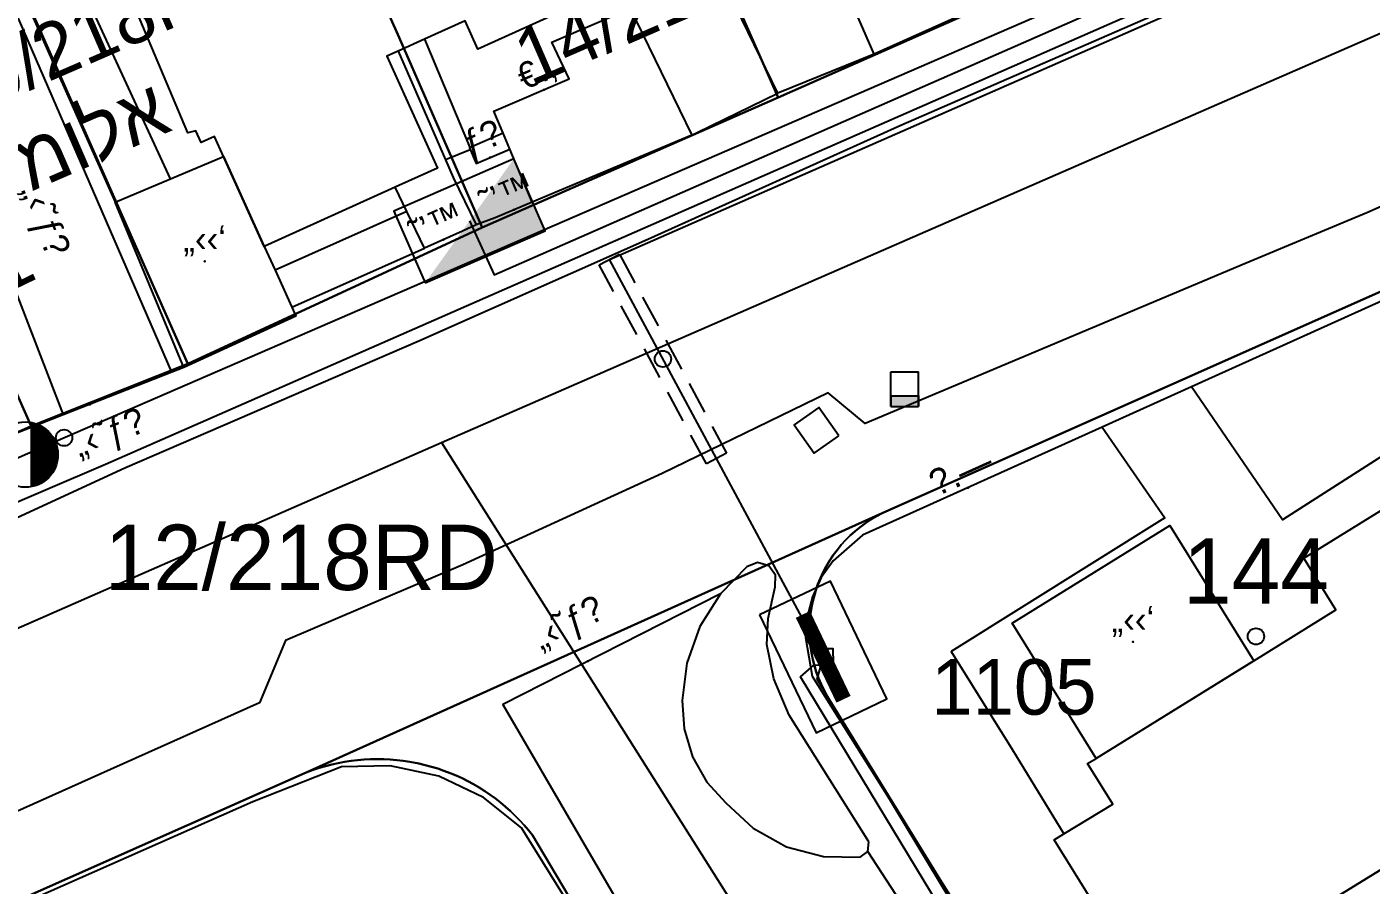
# Model space of a CAD drawing. Header units: metres. Extents: x 218299 to 220222, y 572714 to 574340.
# Drawn here: x 219143.22 to 219184.36, y 573385.25 to 573411.53 of the extents above; entities that cross this region are included whole.
import ezdxf
from ezdxf.enums import TextEntityAlignment as Align

# ---------------------------------------------------------------- set-up
doc = ezdxf.new("R2010")
doc.units = ezdxf.units.M
doc.header["$MEASUREMENT"] = 0
doc.linetypes.add('DASH15', pattern=[1.5, 1, -0.5])
for name, color, linetype in [('1602', 44, 'Continuous'), ('1603', 44, 'Continuous'), ('6011', 10, 'Continuous'), ('6091', 102, 'CABLEUNDEXIST03'), ('6151', 102, 'CABLEUNDEXIST03'), ('6241', 7, 'Continuous'), ('6261', 7, 'Continuous'), ('6351', 7, 'Continuous'), ('6701', 7, 'DASH15'), ('6902', 1, 'Continuous'), ('6916', 7, 'Continuous'), ('A_POINTS', 2, 'Continuous'), ('M2200', 253, 'Continuous'), ('M2207', 253, 'Continuous'), ('M2401', 7, 'Continuous'), ('M2404', 7, 'Continuous'), ('M2407', 253, 'Continuous'), ('M2408', 253, 'Continuous'), ('M2412', 253, 'Continuous'), ('M2420', 253, 'Continuous'), ('M2602', 253, 'Continuous'), ('M2605', 253, 'Continuous'), ('M2612', 253, 'Continuous'), ('M5235', 253, 'Continuous'), ('M5250', 253, 'Continuous')]:
    doc.layers.add(name, color=color, linetype=linetype)
doc.styles.add('HEBTXT', font='HEBTXT')
doc.styles.add('MAVAT_HEBTXT', font='HEBTXT')
doc.linetypes.add('CABLEUNDEXIST03', pattern='A,3.5,[222,elecad.shx,S=0.01,R=0,X=0,Y=0],1.5', length=5)

# ---------------------------------------------------------------- blocks, each defined once
blk = doc.blocks.new('6261')
blk.add_lwpolyline([(-2, -1.2), (2, -1.2), (2, 1.2), (-2, 1.2)], close=True)
at = {"color": 0}
blk.add_solid([(2, 1.2), (-2, -1.2), (2, -1.2)], dxfattribs=at)
at = {"color": 0, "style": 'HEBTXT'}
blk.add_attdef('PIL_NAME', (2.689, 2.418), '', height=1.7, dxfattribs=at)
at = {"style": 'HEBTXT'}
blk.add_attdef('CAMUT_MONIM', (2.489, 0.218), '', height=1.7, dxfattribs=at)
at = {"color": 0, "style": 'HEBTXT', "flags": 1}
for tag, p in [('TYPE', (2.585, -1.773)), ('MAP_TYPE', (2.689, -3.782))]:
    blk.add_attdef(tag, p, '', height=1.7, dxfattribs=at)
blk = doc.blocks.new('6902')
at = {"layer": 'A_POINTS'}
blk.add_circle((0, 0), 0.25, dxfattribs=at)
at = {"color": 0, "style": 'HEBTXT', "flags": 1}
blk.add_attdef('CODE', (-2.918, 6.399), '', height=1.7, dxfattribs=at)
at = {"color": 0, "style": 'HEBTXT'}
for tag, p in [('PATH', (0.169, 4.708)), ('HTCH', (0.169, 2.708))]:
    blk.add_attdef(tag, text='', height=1.7, dxfattribs=at).set_placement(p, align=Align.MIDDLE_CENTER)
blk = doc.blocks.new('6351')
at = {"color": 0}
for p, q in [((0.188, -0.982), (0.188, 0.982)), ((0.219, -0.976), (0.219, 0.976)), ((0.25, -0.968), (0.25, 0.968)), ((0.281, -0.96), (0.281, 0.96)), ((0.312, -0.95), (0.312, 0.95)), ((0.344, -0.939), (0.344, 0.939)), ((0.375, -0.927), (0.375, 0.927)), ((0.406, -0.914), (0.406, 0.914)), ((0.438, -0.899), (0.438, 0.899)), ((0.469, -0.883), (0.469, 0.883)), ((0.5, -0.866), (0.5, 0.866)), ((0.531, -0.847), (0.531, 0.847)), ((0.562, -0.827), (0.562, 0.827)), ((0.594, -0.805), (0.594, 0.805)), ((0.625, -0.781), (0.625, 0.781)), ((0.656, -0.755), (0.656, 0.755)), ((0.688, -0.726), (0.688, 0.726)), ((0.719, -0.695), (0.719, 0.695)), ((0.75, -0.661), (0.75, 0.661)), ((0.781, -0.624), (0.781, 0.624)), ((0.812, -0.583), (0.812, 0.583)), ((0.844, -0.537), (0.844, 0.537)), ((0.875, -0.484), (0.875, 0.484)), ((0.906, -0.423), (0.906, 0.423)), ((0.938, -0.348), (0.938, 0.348)), ((0.969, -0.248), (0.969, 0.248))]:
    blk.add_line(p, q, dxfattribs=at)
blk.add_circle((0, 0), 1, dxfattribs=at)
at = {"color": 0, "style": 'HEBTXT'}
blk.add_attdef('POLE_NUM', (2, 2), '', height=2, dxfattribs=at)
at = {"color": 0, "style": 'HEBTXT', "flags": 1}
blk.add_attdef('MAP_TYPE', (2.014, -0.642), '', height=2, dxfattribs=at)
blk = doc.blocks.new('6241')
at = {"color": 0}
blk.add_lwpolyline([(-2, -1.2), (2, -1.2), (2, 1.2), (-2, 1.2)], close=True, dxfattribs=at)
blk.add_lwpolyline([(-2, -1.2), (2, -1.2), (2, 1.2), (-2, 1.2)], close=True, dxfattribs=at)
at = {"color": 0, "const_width": 0.48}
blk.add_lwpolyline([(-1.44, 0), (1.44, 0)], dxfattribs=at)
blk.add_lwpolyline([(-1.44, 0), (1.44, 0)], dxfattribs=at)
at = {"color": 0, "style": 'HEBTXT'}
blk.add_attdef('PIL_NAME', (2.42, 1.776), '', height=1.7, dxfattribs=at)
at = {"color": 0, "style": 'HEBTXT', "flags": 1}
for tag, p in [('TYPE', (2.43, -0.61)), ('MAP_TYPE', (2.423, -2.677))]:
    blk.add_attdef(tag, p, '', height=1.7, dxfattribs=at)
blk = doc.blocks.new('6916')
at = {"layer": 'A_POINTS'}
blk.add_circle((0, 0), 0.25, dxfattribs=at)
at = {"color": 0, "style": 'HEBTXT'}
for tag, p in [('HTCH', (0.006, 3.527)), ('PIPE', (0.049, 1.33))]:
    blk.add_attdef(tag, text='', height=1.7, dxfattribs=at).set_placement(p, align=Align.MIDDLE_CENTER)
blk = doc.blocks.new('1603')
at = {"layer": 'A_POINTS'}
blk.add_circle((0, 0), 0.25, dxfattribs=at)
at = {"color": 0, "style": 'HEBTXT'}
blk.add_attdef('PARCEL_NUM', text='', height=2, dxfattribs=at).set_placement((0, 1), align=Align.CENTER)
at = {"color": 0, "style": 'HEBTXT', "flags": 1}
blk.add_attdef('LOT_NUM', text='', height=2, dxfattribs=at).set_placement((0, -2.5), align=Align.CENTER)
blk = doc.blocks.new('M2408')
blk.add_circle((0, 0), 0.025)
at = {"style": 'MAVAT_HEBTXT'}
blk.add_attdef('NAME', text='', height=0.8, dxfattribs=at).set_placement((0, 1.592), align=Align.MIDDLE)
blk = doc.blocks.new('M2602')
blk.add_circle((0, 0), 0.025)
at = {"style": 'MAVAT_HEBTXT'}
blk.add_attdef('NAME', text='', height=0.8, dxfattribs=at).set_placement((0, 1.592), align=Align.MIDDLE)
blk = doc.blocks.new('M2605')
blk.add_circle((0, 0), 0.025)
at = {"style": 'MAVAT_HEBTXT'}
blk.add_attdef('NAME', text='', height=0.8, dxfattribs=at).set_placement((0, 1.592), align=Align.MIDDLE)
blk = doc.blocks.new('M2612')
blk.add_circle((0, 0), 0.025)
at = {"style": 'MAVAT_HEBTXT'}
blk.add_attdef('NAME', text='', height=0.8, dxfattribs=at).set_placement((0, 1.592), align=Align.MIDDLE)
blk = doc.blocks.new('M2207')
blk.add_circle((0, 0), 0.025)
at = {"style": 'MAVAT_HEBTXT'}
blk.add_attdef('NAME', text='', height=0.8, dxfattribs=at).set_placement((0, 1.592), align=Align.MIDDLE)
blk = doc.blocks.new('M2412')
blk.add_circle((0, 0), 0.025)
at = {"style": 'MAVAT_HEBTXT'}
blk.add_attdef('NAME', text='', height=0.8, dxfattribs=at).set_placement((0, 1.592), align=Align.MIDDLE)
blk = doc.blocks.new('*U89')
at = {"linetype": 'Continuous'}
for p, q in [((-0.845, 0), (-0.845, -0.663)), ((0.845, 0), (0.845, -0.663))]:
    blk.add_line(p, q, dxfattribs=at)
blk.add_solid([(-0.845, 0), (-0.845, -0.663), (0.845, -0.663)], dxfattribs=at)
at = {"linetype": 'Continuous', "extrusion": (0, 0, -1)}
blk.add_solid([(0.845, 0), (-0.845, 0), (-0.845, -0.663)], dxfattribs=at)
blk = doc.blocks.new('M5235')
for points in [[(-0.845, 1.471), (0.845, 1.471)], [(-0.845, -0.663), (-0.845, 1.471)], [(0.845, -0.663), (0.845, 1.471)], [(-0.845, 0), (0.845, 0)], [(-0.845, -0.663), (0.845, -0.663)]]:
    blk.add_lwpolyline(points)
at = {"linetype": 'Continuous'}
blk.add_blockref('*U89', (0, 0), dxfattribs=at)
at = {"style": 'MAVAT_HEBTXT', "flags": 1}
for tag, p in [('MARK', (0, 2.721)), ('HEIGHT', (0, -1.915)), ('NAME', (0, -4.483))]:
    blk.add_attdef(tag, text='', height=0.8, dxfattribs=at).set_placement(p, align=Align.MIDDLE)
blk = doc.blocks.new('111')
at = {"layer": 'M2200'}
blk.add_polyline3d([(219157.635, 573422.495, 574.56), (219161.561, 573413.813, 574.56), (219159.408, 573412.84, 574.44), (219159.752, 573412.08, 574.08), (219157.026, 573410.847, 573.96), (219156.632, 573411.719, 574.32), (219155.386, 573411.156, 574.569), (219154.579, 573410.791, 574.731), (219154.239, 573410.637, 574.8), (219155.789, 573407.209, 573.96), (219154.604, 573406.673, 573.96), (219154.492, 573406.622, 573.96), (219150.485, 573404.81, 573.96), (219150.485, 573404.81, 573.96), (219149.241, 573407.563, 574.549), (219148.964, 573408.174, 574.68), (219148.551, 573407.987, 574.68), (219148.387, 573408.349, 574.8), (219148.141, 573408.289, 574.8), (219144.371, 573417.248, 576.403), (219142.498, 573421.698, 577.2), (219148.38, 573424.358, 576.97), (219148.651, 573424.48, 576.96), (219150.922, 573419.459, 579.12)], close=True, dxfattribs=at)
blk.add_polyline3d([(219191.599, 573381.361, 576.6), (219183.496, 573376.345, 576.36), (219182.238, 573378.377, 576.36), (219181.507, 573377.925, 576.12), (219179.984, 573380.386, 576.12), (219180.721, 573380.842, 576.36), (219179.751, 573382.41, 576.36), (219178.617, 573384.242, 576.36), (219177.297, 573383.424, 576.182), (219176.835, 573383.138, 576.12), (219176.835, 573383.138, 576.12), (219174.659, 573386.64, 576.12), (219174.962, 573386.823, 576.16), (219176.458, 573387.731, 576.36), (219175.688, 573388.975, 576.48), (219175.944, 573389.134, 576.504), (219176.039, 573389.192, 576.513), (219180.772, 573392.122, 576.961), (219183.287, 573393.679, 577.2), (219182.305, 573395.265, 576.96), (219185.807, 573397.433, 576.84)], dxfattribs=at)
at = {"layer": 'M2207'}
for points in [[(219161.377, 573412.721, 573.96), (219161.377, 573412.721, 573.96), (219161.681, 573412.096, 573.96), (219163.569, 573408.216, 573.96), (219163.569, 573408.216, 573.96), (219163.74, 573408.299, 573.96), (219163.74, 573408.299, 573.96), (219166.21, 573409.5, 573.96), (219166.21, 573409.5, 573.96), (219164.017, 573414.005, 573.96), (219161.377, 573412.721, 573.96)], [(219149.241, 573407.563, 573.66), (219150.485, 573404.81, 573.66), (219150.816, 573404.08, 573.66), (219151.326, 573402.951, 573.66), (219151.452, 573402.673, 573.66), (219151.452, 573402.673, 573.66), (219151.452, 573402.673, 573.66), (219148.021, 573401.103, 573.66), (219148.021, 573401.103, 573.66), (219145.924, 573406.16, 573.66), (219145.924, 573406.16, 573.66), (219147.612, 573406.874, 573.66), (219149.241, 573407.563, 573.66)], [(219180.772, 573392.122, 576.24), (219175.944, 573389.134, 576.24), (219173.378, 573393.279, 576), (219178.205, 573396.268, 576), (219180.772, 573392.122, 576.24)]]:
    blk.add_polyline3d(points, close=True, dxfattribs=at)
at = {"layer": 'M2401'}
for points in [[(219178.078, 573412.042, 571.74), (219169.974, 573408.514, 571.5), (219162.228, 573405.025, 571.38), (219155.219, 573401.904, 571.14), (219146.216, 573398.016, 570.9), (219138.132, 573394.298, 570.66)], [(219201.033, 573413.388, 572.194), (219194.509, 573410.467, 572.194), (219188.894, 573407.909, 572.074), (219184.233, 573405.833, 571.834), (219180.544, 573404.3, 571.714), (219168.875, 573399.39, 571.474), (219167.747, 573400.329, 571.474), (219162.665, 573397.86, 571.354), (219156.561, 573395.06, 571.234), (219151.138, 573392.748, 571.054), (219150.341, 573390.831, 571.054), (219145.777, 573388.793, 570.994), (219138.573, 573385.567, 570.754)], [(219168.991, 573386.576, 572.083), (219166.55, 573390.463, 571.843), (219166.085, 573391.573, 571.769), (219165.865, 573392.623, 571.693), (219165.914, 573393.419, 571.603), (219166.123, 573394.391, 571.603), (219166.133, 573394.745, 571.603), (219165.925, 573395.03, 571.603), (219165.586, 573395.129, 571.603), (219165.257, 573394.998, 571.603), (219164.447, 573394.174, 571.603), (219163.818, 573393.17, 571.603), (219163.422, 573392.054, 571.603), (219163.278, 573390.906, 571.603), (219163.34, 573390.039, 571.59), (219163.596, 573389.184, 571.628), (219164.034, 573388.411, 571.715), (219164.613, 573387.775, 571.843), (219165.445, 573387.001, 571.808), (219166.469, 573386.43, 571.838), (219167.599, 573386.127, 571.934), (219168.726, 573386.107, 572.083), (219168.959, 573386.285, 572.083), (219168.991, 573386.576, 572.083)]]:
    blk.add_polyline3d(points, dxfattribs=at)
at = {"layer": 'M2404'}
for points in [[(219178.078, 573412.042, 571.74), (219169.974, 573408.514, 571.5), (219162.228, 573405.025, 571.38), (219155.219, 573401.904, 571.14), (219146.216, 573398.016, 570.9), (219138.132, 573394.298, 570.66)], [(219201.033, 573413.388, 572.194), (219194.509, 573410.467, 572.194), (219188.894, 573407.909, 572.074), (219184.233, 573405.833, 571.834), (219180.544, 573404.3, 571.714), (219168.875, 573399.39, 571.474), (219167.747, 573400.329, 571.474), (219162.665, 573397.86, 571.354), (219156.561, 573395.06, 571.234), (219151.138, 573392.748, 571.054), (219150.341, 573390.831, 571.054), (219145.777, 573388.793, 570.994), (219138.573, 573385.567, 570.754)], [(219168.991, 573386.576, 572.083), (219166.55, 573390.463, 571.843), (219166.085, 573391.573, 571.769), (219165.865, 573392.623, 571.693), (219165.914, 573393.419, 571.603), (219166.123, 573394.391, 571.603), (219166.133, 573394.745, 571.603), (219165.925, 573395.03, 571.603), (219165.586, 573395.129, 571.603), (219165.257, 573394.998, 571.603), (219164.447, 573394.174, 571.603), (219163.818, 573393.17, 571.603), (219163.422, 573392.054, 571.603), (219163.278, 573390.906, 571.603), (219163.34, 573390.039, 571.59), (219163.596, 573389.184, 571.628), (219164.034, 573388.411, 571.715), (219164.613, 573387.775, 571.843), (219165.445, 573387.001, 571.808), (219166.469, 573386.43, 571.838), (219167.599, 573386.127, 571.934), (219168.726, 573386.107, 572.083), (219168.959, 573386.285, 572.083), (219168.991, 573386.576, 572.083)]]:
    blk.add_polyline3d(points, dxfattribs=at)
at = {"layer": 'M2407'}
for points in [[(219147.612, 573406.874, 571.725), (219145.285, 573411.923, 571.725), (219143.108, 573416.638, 571.725)], [(219155.386, 573411.156, 571.86), (219156.781, 573407.837, 571.86)], [(219156.788, 573407.771, 571.86), (219156.035, 573407.46, 571.86)], [(219154.846, 573405.883, 571.815), (219150.816, 573404.08, 571.725)], [(219188.618, 573398.211, 573.825), (219187.448, 573397.396, 573.825), (219186.127, 573399.308, 573.735), (219181.657, 573396.442, 573.645), (219178.871, 573400.509, 573.735)], [(219176.134, 573399.274, 573.735), (219178.053, 573396.502, 573.735), (219171.507, 573392.408, 573.555), (219173.385, 573389.395, 573.645), (219174.962, 573386.823, 573.645)]]:
    blk.add_polyline3d(points, dxfattribs=at)
at = {"layer": 'M2408'}
for points in [[(219147.659, 573400.961, 570.9), (219141.222, 573415.795, 570.54), (219140.437, 573415.475, 570.54), (219140.201, 573415.457, 570.54), (219140.031, 573415.567, 570.54), (219137.599, 573421.643, 570.18), (219137.7, 573421.946, 570.18), (219137.885, 573422.175, 570.18), (219138.654, 573422.585, 570.18)], [(219169.155, 573410.695, 571.44), (219166.21, 573409.5, 571.44)], [(219138.999, 573408.751, 570.724), (219139.908, 573408.794, 570.724), (219140.465, 573408.644, 570.724), (219140.867, 573408.285, 570.724), (219141.252, 573407.62, 570.724), (219144.326, 573399.652, 570.9)], [(219148.021, 573401.103, 570.9), (219147.659, 573400.961, 570.9), (219144.326, 573399.652, 570.9), (219143.163, 573399.195, 570.9), (219140.037, 573397.949, 570.9)], [(219164.447, 573394.174, 571.44), (219157.784, 573390.786, 571.323), (219162.546, 573382.616, 571.953)], [(219186.136, 573358.319, 574.545), (219180.63, 573367.8, 573.735), (219175.507, 573376.217, 572.835), (219168.959, 573386.285, 572.083)]]:
    blk.add_polyline3d(points, dxfattribs=at)
at = {"layer": 'M2412'}
blk.add_polyline3d([(219157.794, 573408.273, 571.86), (219156.763, 573407.829, 571.86), (219156.972, 573407.343, 571.455), (219158, 573407.789, 571.455)], close=True, dxfattribs=at)
at = {"layer": 'M2420', "lineweight": -3, "flags": 128}
blk.add_lwpolyline([(219155.91, 573398.81), (219211.8, 573423.19)], dxfattribs=at)
at = {"layer": 'M2420', "linetype": 'Continuous', "lineweight": -3}
for points in [[(219101.2, 573374.81), (219145.8, 573394.38), (219155.91, 573398.81)], [(219155.91, 573398.81), (219211.788, 573310.309), (219223.443, 573302.297)]]:
    blk.add_lwpolyline(points, dxfattribs=at)
at = {"layer": 'M2602'}
for points in [[(219158.688, 573406.168, 571.92), (219158.688, 573406.168, 571.92), (219158, 573407.789, 571.99), (219157.794, 573408.273, 572.011), (219157.508, 573408.948, 572.04), (219159.823, 573409.937, 572.04), (219159.291, 573411.062, 572.04), (219161.681, 573412.096, 572.04)], [(219154.579, 573410.791, 573.84), (219156.035, 573407.46, 573.633), (219156.271, 573406.919, 573.6), (219156.271, 573406.919, 573.6), (219156.271, 573406.919, 573.6)], [(219156.271, 573406.919, 572.88), (219156.967, 573405.468, 572.88)], [(219157.555, 573405.688, 573.24), (219156.967, 573405.468, 573.24), (219156.557, 573405.277, 573.24)]]:
    blk.add_polyline3d(points, dxfattribs=at)
at = {"layer": 'M2605'}
for points in [[(219142.91, 573428.044, 571.32), (219142.792, 573428.269, 571.32), (219142.686, 573428.473, 571.32), (219139.133, 573426.877, 571.32), (219137.183, 573426, 571.32), (219138.654, 573422.585, 571.32), (219139.923, 573419.638, 571.32), (219141.586, 573415.903, 571.453), (219145.924, 573406.16, 571.8)], [(219172.604, 573415.495, 572.4), (219172.604, 573415.495, 572.4), (219173.16, 573414.237, 572.4), (219173.769, 573412.86, 572.4), (219173.801, 573412.786, 572.4), (219169.155, 573410.695, 572.4), (219169.155, 573410.695, 572.4), (219167.126, 573415.362, 572.28), (219167.126, 573415.362, 572.28), (219165.915, 573414.779, 572.28), (219164.254, 573413.978, 572.28), (219161.95, 573418.642, 572.28)], [(219163.569, 573408.216, 571.8), (219158.688, 573406.168, 571.8), (219158.688, 573406.168, 571.8)], [(219151.326, 573402.951, 571.8), (219155.386, 573404.757, 571.8), (219154.846, 573405.883, 571.8), (219154.492, 573406.622, 571.8)], [(219191.554, 573400.072, 574.02), (219188.618, 573398.211, 573.9), (219188.618, 573398.211, 573.9), (219185.432, 573403.47, 573.9), (219185.432, 573403.47, 573.9), (219178.871, 573400.509, 573.71), (219176.134, 573399.274, 573.631), (219168.801, 573395.966, 573.42), (219167.894, 573395.186, 573.42), (219167.533, 573394.668, 573.42), (219167.264, 573394.085, 573.42), (219167.102, 573393.465, 573.42), (219167.051, 573392.835, 573.42), (219167.256, 573391.657, 573.42), (219173.796, 573381.251, 573.42), (219173.796, 573381.251, 573.42), (219175.431, 573382.267, 573.484), (219176.722, 573383.068, 573.535), (219176.835, 573383.138, 573.54)], [(219155.463, 573382.148, 573.42), (219159.805, 573384.482, 573.185), (219159.899, 573384.533, 573.18), (219158.355, 573387.013, 573.18), (219157.199, 573387.941, 573.18), (219155.824, 573388.595, 573.18), (219154.334, 573388.911, 573.18), (219152.852, 573388.876, 573.18), (219150.14, 573387.809, 573.18), (219136.114, 573381.609, 573.42), (219136.114, 573381.609, 573.42), (219138.881, 573377.26, 573.42), (219136.305, 573375.682, 573.42), (219136.305, 573375.682, 573.42), (219138.324, 573372.419, 573.54), (219142.039, 573366.296, 573.54), (219143.24, 573364.12, 573.54), (219143.366, 573363.891, 573.54)]]:
    blk.add_polyline3d(points, dxfattribs=at)
at = {"layer": 'M2612'}
for points in [[(219158.688, 573406.168, 573.24), (219157.555, 573405.688, 573.24)], [(219156.557, 573405.277, 573.24), (219155.386, 573404.757, 573.24), (219155.386, 573404.757, 573.24)]]:
    blk.add_polyline3d(points, dxfattribs=at)
at = {"layer": 'M5250'}
blk.add_polyline3d([(219168.077, 573399.006, 571.414), (219167.461, 573399.882, 571.414), (219166.706, 573399.351, 571.414), (219167.322, 573398.475, 571.414), (219168.077, 573399.006, 571.414)], dxfattribs=at)
at = {"layer": 'M2207'}
ref = blk.add_blockref('M2207', (219148.662, 573404.353), dxfattribs=dict(at, xscale=0.5, yscale=0.5, zscale=0.5))
ref.add_attrib('NAME', '„‹‹‘', dxfattribs={"layer": '0', "height": 0.8, "style": 'MAVAT_HEBTXT'}).set_placement((219148.662, 573404.978), align=Align.MIDDLE)
ref = blk.add_blockref('M2207', (219177.075, 573392.701), dxfattribs=dict(at, xscale=0.5, yscale=0.5, zscale=0.5))
ref.add_attrib('NAME', '„‹‹‘', dxfattribs={"layer": '0', "height": 0.8, "style": 'MAVAT_HEBTXT'}).set_placement((219177.075, 573393.326), align=Align.MIDDLE)
at = {"layer": 'M2408'}
ref = blk.add_blockref('M2408', (219142.287, 573404.939), dxfattribs=dict(at, xscale=0.5, yscale=0.5, zscale=0.5))
ref.add_attrib('NAME', '„‹˜ƒ\x8e', dxfattribs={"layer": '0', "height": 0.8, "rotation": 291.0948, "style": 'MAVAT_HEBTXT'}).set_placement((219143.713, 573405.583), align=Align.MIDDLE)
ref = blk.add_blockref('M2408', (219145.144, 573399.973), dxfattribs=dict(at, xscale=0.5, yscale=0.5, zscale=0.5))
ref.add_attrib('NAME', '„‹˜ƒ\x8e', dxfattribs={"layer": '0', "height": 0.8, "rotation": 21.4427, "style": 'MAVAT_HEBTXT'}).set_placement((219145.766, 573399.029), align=Align.MIDDLE)
ref = blk.add_blockref('M2408', (219160.387, 573392.109), dxfattribs=dict(at, xscale=0.5, yscale=0.5, zscale=0.5))
ref.add_attrib('NAME', '„‹˜ƒ\x8e', dxfattribs={"layer": '0', "height": 0.8, "rotation": 26.952, "style": 'MAVAT_HEBTXT'}).set_placement((219159.826, 573393.212), align=Align.MIDDLE)
at = {"layer": 'M2412'}
ref = blk.add_blockref('M2412', (219157.402, 573407.529), dxfattribs=dict(at, xscale=0.5, yscale=0.5, zscale=0.5))
ref.add_attrib('NAME', 'ƒ\x8e', dxfattribs={"layer": '0', "height": 0.8, "rotation": 23.4713, "style": 'MAVAT_HEBTXT'}).set_placement((219157.183, 573408.034), align=Align.MIDDLE)
at = {"layer": 'M2602'}
ref = blk.add_blockref('M2602', (219159.046, 573409.605), dxfattribs=dict(at, xscale=0.5, yscale=0.5, zscale=0.5))
ref.add_attrib('NAME', '€.‚', dxfattribs={"layer": '0', "height": 0.8, "rotation": 23.1297, "style": 'MAVAT_HEBTXT'}).set_placement((219158.83, 573410.111), align=Align.MIDDLE)
at = {"layer": 'M2605'}
ref = blk.add_blockref('M2605', (219172.023, 573397.419), dxfattribs=dict(at, xscale=0.5, yscale=0.5, zscale=0.5))
ref.add_attrib('NAME', '\x9a.—', dxfattribs={"layer": '0', "height": 0.8, "rotation": 24.2848, "style": 'MAVAT_HEBTXT'}).set_placement((219171.796, 573397.92), align=Align.MIDDLE)
at = {"layer": 'M2612'}
ref = blk.add_blockref('M2612', (219158.121, 573405.928), dxfattribs=dict(at, xscale=0.5, yscale=0.5, zscale=0.5))
ref.add_attrib('NAME', '˜’™', dxfattribs={"layer": '0', "height": 0.8, "rotation": 22.9834, "style": 'MAVAT_HEBTXT'}).set_placement((219157.907, 573406.434), align=Align.MIDDLE)
ref = blk.add_blockref('M2612', (219155.971, 573405.017), dxfattribs=dict(at, xscale=0.5, yscale=0.5, zscale=0.5))
ref.add_attrib('NAME', '˜’™', dxfattribs={"layer": '0', "height": 0.8, "rotation": 23.9439, "style": 'MAVAT_HEBTXT'}).set_placement((219155.748, 573405.52), align=Align.MIDDLE)
at = {"layer": 'M5235', "xscale": 0.5, "yscale": 0.5, "zscale": 0.5}
blk.add_blockref('M5235', (219170.088, 573400.238, 571.363), dxfattribs=at)

msp = doc.modelspace()

# ---------------------------------------------------------------- linework, layer by layer
at = {"layer": '1602'}
for points in [[(219172.886, 573419.311), (219175.386, 573413.431), (219166.216, 573409.371), (219155.916, 573432.721), (219165.246, 573436.791), (219169.416, 573427.181)], [(219155.916, 573432.721), (219166.216, 573409.371), (219157.156, 573405.391), (219154.616, 573411.201), (219151.116, 573419.061), (219146.826, 573428.631)], [(219154.616, 573411.201), (219157.156, 573405.391), (219148.146, 573401.211), (219137.136, 573426.061), (219146.086, 573430.201), (219146.826, 573428.631), (219151.116, 573419.061)], [(219143.346, 573399.311), (219132.466, 573423.931), (219137.136, 573426.061), (219148.146, 573401.211)], [(219132.466, 573423.931), (219143.346, 573399.311), (219134.256, 573395.261), (219131.746, 573401.071), (219128.266, 573408.931), (219123.682, 573419.93), (219129.896, 573422.971)], [(219174.756, 573379.601), (219180.056, 573382.891), (219187.376, 573387.401), (219195.746, 573393.181), (219202.926, 573381.491), (219181.616, 573368.411)]]:
    msp.add_lwpolyline(points, close=True, dxfattribs=at)
for points in [[(219207.756, 573413.741), (219188.446, 573405.111), (219169.401, 573396.642), (219151.768, 573388.703), (219133.406, 573380.551)], [(219134.256, 573395.261), (219143.346, 573399.311), (219148.146, 573401.211), (219157.156, 573405.391), (219166.216, 573409.371), (219175.386, 573413.431)], [(219174.756, 573379.601), (219167.706, 573391.061), (219167.528, 573391.409), (219167.4504, 573391.5933), (219167.382, 573391.7812), (219167.3232, 573391.9723), (219167.2739, 573392.1662), (219167.2344, 573392.3622), (219167.2048, 573392.56), (219167.185, 573392.759), (219167.1753, 573392.9587), (219167.1755, 573393.1587), (219167.1857, 573393.3584), (219167.2059, 573393.5574), (219167.236, 573393.7551), (219167.276, 573393.951), (219167.3671, 573394.2822), (219167.4331, 573394.471), (219167.5085, 573394.6562), (219167.593, 573394.8375), (219167.6865, 573395.0142), (219167.7886, 573395.1861), (219167.8993, 573395.3527), (219168.0181, 573395.5136), (219168.1449, 573395.6682), (219168.2792, 573395.8164), (219168.4207, 573395.9577), (219168.5691, 573396.0917), (219168.7241, 573396.2181), (219168.8851, 573396.3367), (219169.0519, 573396.447), (219169.224, 573396.5489), (219169.401, 573396.642), (219188.446, 573405.111)], [(219164.596, 573376.841), (219158.696, 573386.781), (219158.5711, 573386.9372), (219158.4411, 573387.0892), (219158.3061, 573387.2367), (219158.1662, 573387.3797), (219158.0217, 573387.5179), (219157.8726, 573387.6512), (219157.7192, 573387.7795), (219157.5616, 573387.9026), (219157.3999, 573388.0204), (219157.2345, 573388.1327), (219157.0654, 573388.2394), (219156.8928, 573388.3405), (219156.7169, 573388.4357), (219156.538, 573388.5251), (219156.3562, 573388.6084), (219156.1717, 573388.6856), (219155.9847, 573388.7566), (219155.7955, 573388.8213), (219155.6042, 573388.8798), (219155.4111, 573388.9318), (219155.2164, 573388.9773), (219154.936, 573389.031), (219154.7382, 573389.0606), (219154.5396, 573389.0837), (219154.3402, 573389.1001), (219154.1405, 573389.1098), (219153.9405, 573389.1129), (219153.7406, 573389.1094), (219153.5408, 573389.0991), (219153.3416, 573389.0822), (219153.143, 573389.0587), (219152.9452, 573389.0286), (219152.7487, 573388.9919), (219152.5534, 573388.9487), (219152.3597, 573388.899), (219152.1677, 573388.8428), (219151.9778, 573388.7803), (219151.768, 573388.703), (219169.401, 573396.642), (219169.224, 573396.5489), (219169.0519, 573396.447), (219168.8851, 573396.3367), (219168.7241, 573396.2181), (219168.5691, 573396.0917), (219168.4207, 573395.9577), (219168.2792, 573395.8164), (219168.1449, 573395.6682), (219168.0181, 573395.5136), (219167.8993, 573395.3527), (219167.7886, 573395.1861), (219167.6865, 573395.0142), (219167.593, 573394.8375), (219167.5085, 573394.6562), (219167.4331, 573394.471), (219167.3671, 573394.2822), (219167.276, 573393.951), (219167.236, 573393.7551), (219167.2059, 573393.5574), (219167.1857, 573393.3584), (219167.1755, 573393.1587), (219167.1753, 573392.9587), (219167.185, 573392.759), (219167.2048, 573392.56), (219167.2344, 573392.3622), (219167.2739, 573392.1662), (219167.3232, 573391.9723), (219167.382, 573391.7812), (219167.4504, 573391.5933), (219167.528, 573391.409), (219167.706, 573391.061), (219174.756, 573379.601)], [(219133.406, 573380.551), (219151.768, 573388.703), (219151.9778, 573388.7803), (219152.1677, 573388.8428), (219152.3597, 573388.899), (219152.5534, 573388.9487), (219152.7487, 573388.9919), (219152.9452, 573389.0286), (219153.143, 573389.0587), (219153.3416, 573389.0822), (219153.5408, 573389.0991), (219153.7406, 573389.1094), (219153.9405, 573389.1129), (219154.1405, 573389.1098), (219154.3402, 573389.1001), (219154.5396, 573389.0837), (219154.7382, 573389.0606), (219154.936, 573389.031), (219155.2164, 573388.9773), (219155.4111, 573388.9318), (219155.6042, 573388.8798), (219155.7955, 573388.8213), (219155.9847, 573388.7566), (219156.1717, 573388.6856), (219156.3562, 573388.6084), (219156.538, 573388.5251), (219156.7169, 573388.4357), (219156.8928, 573388.3405), (219157.0654, 573388.2394), (219157.2345, 573388.1327), (219157.3999, 573388.0204), (219157.5616, 573387.9026), (219157.7192, 573387.7795), (219157.8726, 573387.6512), (219158.0217, 573387.5179), (219158.1662, 573387.3797), (219158.3061, 573387.2367), (219158.4411, 573387.0892), (219158.5711, 573386.9372), (219158.696, 573386.781), (219164.596, 573376.841)], [(219187.376, 573387.401), (219180.056, 573382.891)]]:
    msp.add_lwpolyline(points, dxfattribs=at)
at = {"layer": '6011'}
msp.add_lwpolyline([(219013.3134, 573346.0718), (219021.1041, 573344.0862), (219075.717, 573368.4104), (219143.1717, 573398.4349), (219208.1399, 573426.6085), (219274.503, 573458.0427)], dxfattribs=at)
at = {"layer": '6091'}
for points in [[(219114.11, 573367.2436), (219114.1075, 573367.1524), (219114.4309, 573367.1578), (219114.4211, 573367.6011), (219113.9482, 573367.6136), (219106.9004, 573381.5065), (219119.9728, 573387.1744), (219145.6249, 573398.1406), (219194.8744, 573419.7544), (219239.2727, 573439.3455), (219253.332, 573445.8757), (219268.873, 573452.7592), (219275.2579, 573455.6603), (219277.2161, 573456.6431), (219276.8835, 573457.6393), (219275.711, 573459.174), (219275.6745, 573459.2044), (219275.4152, 573459.2048), (219275.415, 573459.304)], [(219167.5585, 573392.1233), (219167.5585, 573392.0472), (219167.9069, 573392.0465), (219167.8984, 573392.4916), (219167.459, 573392.4933), (219161.0481, 573404.4102), (219195.0585, 573419.3361), (219239.4612, 573438.9292), (219253.5208, 573445.4595), (219269.06, 573452.3422), (219275.4578, 573455.2492), (219277.7788, 573456.49), (219277.2925, 573457.8943), (219275.8097, 573459.174), (219275.6963, 573459.2533), (219275.627, 573459.2543), (219275.625, 573459.304)]]:
    msp.add_lwpolyline(points, dxfattribs=at)
at = {"layer": '6151'}
for points in [[(219156.7674, 573405.5893), (219157.5265, 573403.9423), (219175.5626, 573411.8577), (219175.1432, 573413.7214)], [(219196.9675, 573343.4112), (219196.2981, 573343.0528), (219166.8971, 573391.6359), (219167.3069, 573391.9933), (219167.8407, 573391.9989), (219167.8385, 573392.1233)], [(219174.5913, 573380.0253), (219174.1885, 573380.3366), (219167.4134, 573391.5554), (219167.528, 573391.9933), (219167.5803, 573392.0216), (219167.7705, 573392.0239), (219167.7685, 573392.1233)]]:
    msp.add_lwpolyline(points, dxfattribs=at)
at = {"layer": '6701'}
msp.add_lwpolyline([(219160.74, 573404.244), (219161.356, 573404.576), (219164.635, 573398.482), (219164.018, 573398.15)], close=True, dxfattribs=at)

# ---------------------------------------------------------------- block references
msp.add_blockref('111', (0, 0))
at = {"layer": '1603'}
msp.add_blockref('1603', (219180.8404, 573392.8693), dxfattribs=at).add_auto_attribs({'PARCEL_NUM': '144'})
at = {"layer": '6241'}
ref = msp.add_blockref('6241', (219167.5935, 573392.2433), dxfattribs=dict(at, rotation=295.5599999999088))
ref.add_attrib('PIL_NAME', '1105', (219170.9017, 573390.4726), dxfattribs={"layer": '0', "color": 0, "height": 1.7, "style": 'HEBTXT'})
at = {"layer": '6261'}
ref = msp.add_blockref('6261', (219156.7674, 573405.5893), dxfattribs=dict(at, rotation=23.49999999999276))
ref.add_attrib('PIL_NAME', '14/218RD/פ32/11/2', (219158.6443, 573409.7009), dxfattribs={"layer": '0', "color": 0, "height": 1.7, "rotation": 23.5, "style": 'HEBTXT'})
ref = msp.add_blockref('6261', (219133.919, 573395.8071), dxfattribs=dict(at, rotation=25.84999999999203))
ref.add_attrib('PIL_NAME', '1103/5/1', (219135.6257, 573399.9922), dxfattribs={"layer": '0', "color": 0, "height": 1.7, "rotation": 25.85, "style": 'HEBTXT'})
at = {"layer": '6351'}
ref = msp.add_blockref('6351', (219143.1717, 573398.4349), dxfattribs=at)
ref.add_attrib('POLE_NUM', '12/218RD', (219145.5958, 573394.2904), dxfattribs={"layer": '0', "color": 0, "height": 2, "style": 'HEBTXT'})
at = {"layer": '6902'}
ref = msp.add_blockref('6902', (219144.3578, 573398.9493), dxfattribs=dict(at, rotation=23.4441))
ref.add_attrib('PATH', '14/218RD - 10/218RD', dxfattribs={"layer": '0', "color": 0, "height": 1.7, "rotation": 23.4441, "style": 'HEBTXT'}).set_placement((219139.6994, 573408.9554), align=Align.MIDDLE_CENTER)
ref.add_attrib('HTCH', '(120)םוינימולא', dxfattribs={"layer": '0', "color": 0, "height": 1.7, "rotation": 23.4441, "style": 'HEBTXT'}).set_placement((219140.8241, 573406.3161), align=Align.MIDDLE_CENTER)
at = {"layer": '6916', "rotation": 298.2834}
msp.add_blockref('6916', (219162.6876, 573401.3624), dxfattribs=at)

doc.saveas('drawing.dxf')
